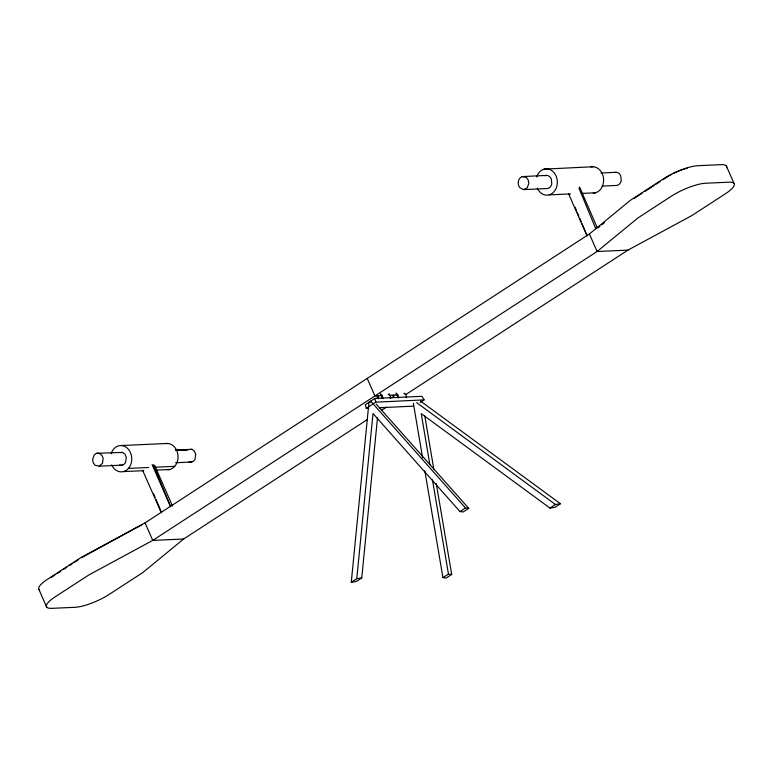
<?xml version="1.0" encoding="UTF-8"?>
<svg xmlns="http://www.w3.org/2000/svg" width="773" height="773" viewBox="0 0 773 773"><rect width="100%" height="100%" fill="white"/><g stroke="black" fill="none" stroke-linecap="round" stroke-linejoin="round"><path stroke-width="1.16" d="M377.234 396.201L377.427 398.25M382.21 398.404L381.785 396.143L380.364 394.655M382.925 398.723L382.364 395.699L380.461 393.708M390.046 398.056L390.046 397.303M390.761 398.375L390.578 396.327L389.022 393.805M392.906 395.496L393.099 397.544M397.882 397.709L397.457 395.447L396.037 393.95M398.597 398.027L398.037 395.003L396.134 393.003M406.434 397.68L406.25 395.631L404.694 393.109M377.475 417.942L361.745 577.943L356.237 581.518L351.271 582.262L368.972 402.25L370.953 401.95M351.271 582.262L356.778 578.687L373.011 413.526L459.993 511.571L463.24 511.948L468.747 508.373L376.335 404.211M378.094 395.824L378.374 398.781M393.776 395.119L393.766 397.351M367.397 419.526L183.597 539.032L142.792 572.561L109.196 594.408A26.379 6.648 -23.7 0 1 75 607.307L51.859 608.341A26.379 6.648 -23.7 0 1 55.202 596.824L88.808 574.977L152.745 540.404L597.094 251.496L637.899 217.967L671.495 196.11A26.379 6.648 -23.7 0 1 705.701 183.22L728.842 182.186A26.379 6.648 -23.7 0 1 725.489 193.704L691.893 215.551L627.947 250.123L405.777 394.578M39.684 590.147A26.379 6.648 -23.7 0 1 47.511 579.296L81.107 557.449L145.053 522.877L589.403 233.968L630.208 200.439L663.804 178.592A26.379 6.648 -23.7 0 1 698 165.693L721.141 164.659A26.379 6.648 -23.7 0 1 726.552 167.741M598.051 227.88L599.906 226.363M601.761 224.846L604.544 222.576M99.205 466.167L102.509 463.269L103.138 458.302A6.59 5.343 87.4 0 0 94.248 454.882L92.596 459.452L93.243 462.785L95.156 465.298L99.205 466.167L122.347 465.133M50.902 577.624L54.854 575.054M56.835 573.769L60.787 571.199M63.753 569.266L66.72 567.334M69.686 565.411L72.662 563.478M74.633 562.193L78.595 559.623M81.561 557.691L142.464 524.403M634.256 198.332L642.17 193.182M645.136 191.26L654.035 185.472M656.016 184.187L659.968 181.616M662.934 179.684L665.901 177.751M420.27 402.366L424.087 399.883L421.855 396.336L374.837 398.443L365.3 404.637L366.286 408.376L368.702 408.26M366.286 408.376L375.823 402.173L424.087 399.883M381.533 410.337L386.587 407.052M459.993 511.571L465.501 507.996L468.747 508.373M424.821 470.825L442.948 577.644L448.456 574.068L451.703 574.445L436.252 483.454M429.856 464.496L421.217 413.594L549.951 508.074L555.458 504.498L560.425 503.745L420.628 401.158M451.703 574.445L446.195 578.02L442.948 577.644M560.425 503.745L554.917 507.33L549.951 508.074M666.896 177.114L668.993 175.809A19.769 4.986 -23.7 0 1 671.09 174.63M356.778 578.687L361.745 577.943M523.389 189.617L527.205 187.887L528.858 183.307L528.21 179.974L526.297 177.461L522.248 176.592A6.59 5.343 87.4 0 0 519.64 187.491L523.389 189.617L546.53 188.583A6.59 5.343 87.4 0 0 551.787 183.964L551.342 178.94A6.59 5.343 87.4 0 0 544.936 175.713M120.549 452.63L122.588 452.408L124.946 454.234L126.279 457.258L125.651 462.235A6.59 5.343 87.4 0 1 119.573 464.988M189.974 449.528L192.004 449.306L194.371 451.132L195.695 454.157L195.067 459.133A6.59 5.343 87.4 0 1 188.999 461.887M544.124 169.132L593.181 166.755M522.248 176.592L546.782 175.413M601.017 173.036L616.197 172.302M379.562 407.748L413.342 406.144M602.061 186.1L615.946 185.472A6.59 5.343 87.4 0 0 621.202 180.863L620.767 175.838A6.59 5.343 87.4 0 0 614.351 172.611M549.178 194.864L570.542 193.907M581.219 193.424L595.461 192.796M627.947 250.123L597.094 251.496L589.403 233.968M382.036 395.631L374.924 395.95L367.223 378.422M389.157 395.312L397.467 394.945M121.332 445.528L167.615 443.46M122.588 452.408L96.673 453.297M175.809 450.031L192.004 449.306M175.568 462.756L191.762 462.032M128.463 468.409L148.638 467.501M154.571 467.24L174.746 466.341M123.603 471.569L143.778 470.66M155.644 470.129L169.886 469.491M183.597 539.032L152.745 540.404L145.053 522.877M176.012 450.118L187.936 449.751L175.297 450.012M403.873 393.602L404.414 393.94M388.201 394.298L388.742 394.645M416.637 402.617L555.458 504.498M370.692 401.129L465.501 507.996M142.57 470.235L161.402 512.895M726.34 165.944L734.041 183.472M568.619 193.868L587.007 235.765M154.619 465.307L172.524 506.093M152.107 464.679L170.495 506.576M38.959 589.528L46.66 607.056M579.586 187.008L597.171 227.61M575.093 207.29L576.484 210.575M577.412 212.768L578.803 216.063M579.721 218.257L581.112 221.542M582.04 223.735L587.132 235.794M153.692 493.86L155.073 497.155M156.001 499.339L161.093 511.407M578.929 188.032L595.79 228.769M153.354 464.728L170.669 506.576M374.837 398.443L375.823 402.173M424.802 415.98L433.846 469.25M432.474 479.888L448.456 574.068M413.362 403.322L422.609 457.8M536.694 176.94A13.189 10.687 87.4 0 1 552.753 171.306A13.189 10.687 87.4 0 1 553.806 191.965A13.189 10.687 87.4 0 1 537.264 188.1M673.322 173.471A19.769 4.986 -23.7 0 1 681.96 169.818M682.743 169.558A19.769 4.986 -23.7 0 1 687.187 168.243M590.968 166.92A13.189 10.687 87.4 0 1 603.568 178.756A13.189 10.687 87.4 0 1 593.258 193.105M165.393 443.625A13.189 10.687 87.4 0 1 177.993 455.461A13.189 10.687 87.4 0 1 167.683 469.81M111.109 453.693A13.189 10.687 87.4 0 1 127.149 447.992A13.189 10.687 87.4 0 1 128.241 468.651A13.189 10.687 87.4 0 1 111.698 464.805"/></g></svg>
